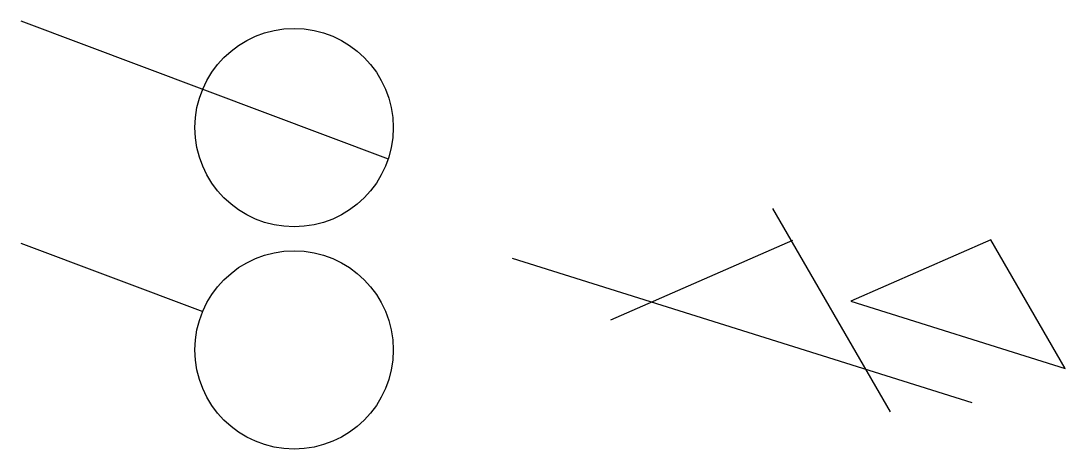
# Model space of a CAD drawing. Header units: millimetres. Extents: x 1172 to 4331, y 1451 to 2746.
import ezdxf

# ---------------------------------------------------------------- set-up
doc = ezdxf.new("R2010")
doc.units = ezdxf.units.MM

msp = doc.modelspace()

# ---------------------------------------------------------------- linework, layer by layer
for p, q in [((1171.9, 2746.5), (2283.1, 2329.2)), ((3445.4, 2179.2), (3801.5, 1563.8)), ((1171.9, 2074.2), (1721.8, 1867.7)), ((2956.1, 1842.1), (3507.3, 2083.4)), ((4049.2, 1591.6), (2658.8, 2027.7))]:
    msp.add_line(p, q)
msp.add_lwpolyline([(4106.1, 2084.1), (3682.9, 1898.9), (4330.8, 1695.7)], close=True)
for centre in [(1998.4, 2423.7), (1998.4, 1751.4)]:
    msp.add_circle(centre, 300)

doc.saveas('drawing.dxf')
